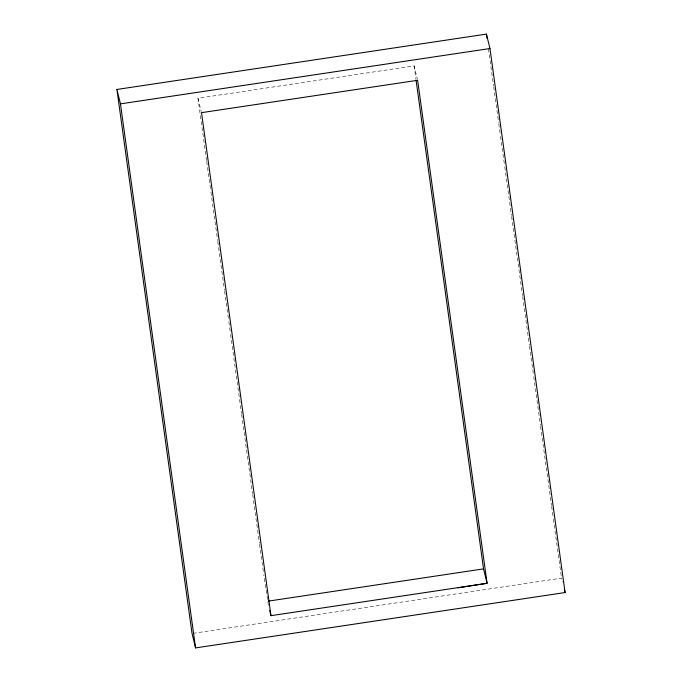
<?xml version="1.0" encoding="UTF-8"?>
<svg xmlns="http://www.w3.org/2000/svg" width="682" height="682" viewBox="0 0 682 682"><rect width="100%" height="100%" fill="white"/><g stroke="black" fill="none" stroke-linecap="round" stroke-linejoin="round"><path stroke-width="0.51" stroke-dasharray="3.41 2.56" d="M206.569 160.466L197.976 98.251L414.093 65.873L417.384 79.257M193.083 633.331L561.542 578.131L562.556 582.249M197.976 98.251L201.267 111.635M268.444 605.369L263.789 574.892M488.465 48.857L493.555 85.761M493.708 86.819L498.653 122.666M498.798 123.715L500.4 135.317M500.545 136.366L504.62 165.888M504.765 166.945L511.466 215.444M511.611 216.501L522.531 295.57M522.676 296.627L529.368 345.126M529.513 346.183L533.597 375.705M533.742 376.754L540.434 425.253M540.579 426.31L551.499 505.388M551.644 506.436L553.247 518.039M553.392 519.096L561.542 578.131M414.093 65.873L415.986 79.581M206.714 161.523L210.789 191.045M210.934 192.102L217.635 240.61M217.78 241.667L224.472 290.174M224.617 291.223L228.7 320.753M228.845 321.802L230.448 333.404M230.593 334.461L241.513 413.548M241.658 414.605L252.579 493.691M252.724 494.748L259.424 543.256M259.569 544.304L263.644 573.835"/><path stroke-width="1.02" d="M458.006 587.807L487.084 583.289L417.631 80.288L201.514 112.666L270.967 615.667L487.084 583.289L483.547 568.882L416.131 80.638M116.912 89.453L486.428 34.1L489.966 48.516L565.088 592.547L195.572 647.9L192.034 633.484L116.912 89.453L120.458 103.869L195.572 647.9M120.458 103.869L489.966 48.516M268.478 601.098L483.547 568.882M564.329 589.461L565.088 592.547M269.705 610.518L270.967 615.667M486.428 34.1L487.008 38.32"/></g></svg>
